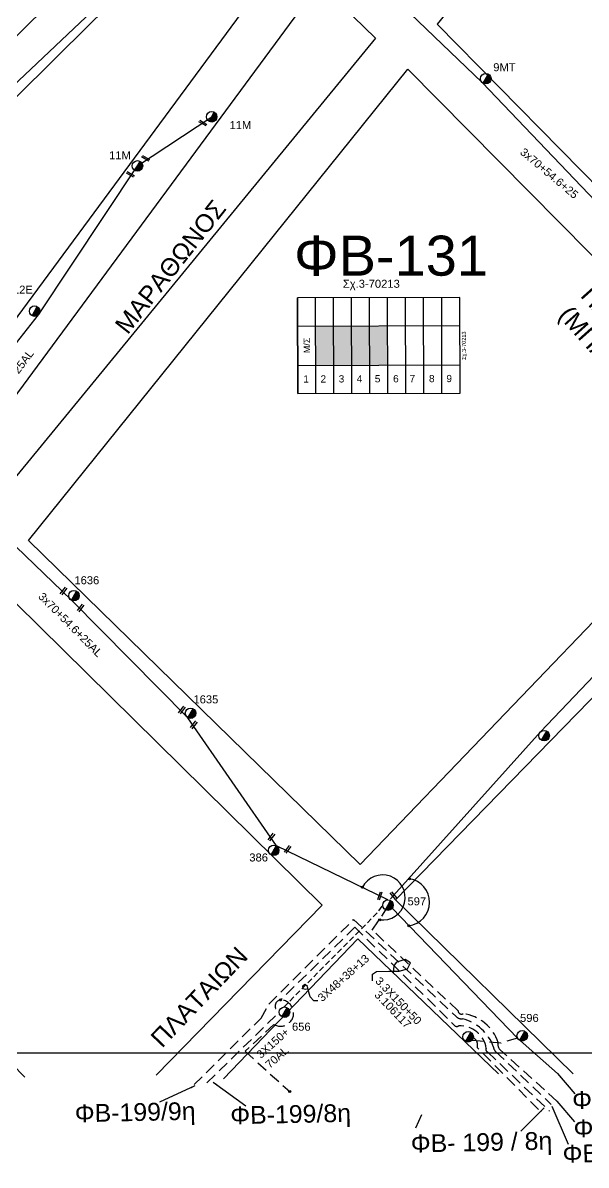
# Model space of a CAD drawing. Header units: millimetres. Extents: x -2449 to 2989, y 8 to 1056.
# Drawn here: x 960.7 to 1087.3, y 16 to 272.8 of the extents above; entities that cross this region are included whole.
import ezdxf
from ezdxf.enums import TextEntityAlignment as Align

# ---------------------------------------------------------------- set-up
doc = ezdxf.new("R2010")
doc.units = ezdxf.units.MM
doc.linetypes.add('DASHED', pattern=[19.05, 12.7, -6.35])
for name, color, linetype in [('Άγνωστα', 7, 'Continuous'), ('Ασφαλειοκιβώτια Χ.Τ 9 αναχωρήσεων', 7, 'Continuous'), ('Επιγραφές - Σχήματα', 7, 'Continuous'), ('Καλώδια ΧΤ   3x150+70AL', 7, 'DASHED'), ('Μηχανική τομή', 7, 'Continuous'), ('Στύλος ΦΜ', 7, 'Continuous'), ('Στύλος ΦΜ @ 1', 7, 'Continuous'), ('Συνδέσεις', 7, 'Continuous'), ('Συνεστραμμένα ΧΤ   3x70+54.6+25 AL', 7, 'SYN_LINE'), ('Υπόβαθρο ΔΕΗ', 7, 'Continuous'), ('Υπόγεια Καλώδια Δικτύου ΧΤ   .075', 7, 'DASHED')]:
    doc.layers.add(name, color=color, linetype=linetype)
doc.styles.add('arial', font='arial.ttf')
doc.styles.get("Standard").update_dxf_attribs({"font": 'arial.ttf'})
doc.linetypes.add('SYN_LINE', pattern='A,0.5,-0.0001,["/\\/\\/\\/",Standard,S=0.1,R=0,X=0,Y=-0.05],-0.25', length=0.7501)
doc.dimstyles.new('ISO-25', dxfattribs={"dimtxt": 2.5, "dimasz": 2.5, "dimexe": 1.25, "dimexo": 0.625, "dimtad": 1, "dimtxsty": 'Standard', "dimcen": 2.5, "dimadec": 0, "dimazin": 0, "dimtfac": 1, "dimtmove": 0, "dimatfit": 3, "dimfxl": 1, "dimarcsym": 0})

# ---------------------------------------------------------------- blocks, each defined once
blk = doc.blocks.new('ΥΠΑΡΧΩΝ ΤΣΙΜΕΝΤΕΝΙΟΣ ΣΤΥΛΟΣ')
at = {"layer": 'Στύλος ΦΜ'}
blk.add_hatch(color=7, dxfattribs=at).paths.add_polyline_path([(-1.29, -2.28, 0.574793), (2.62, 0, 0.268822), (1.3, 2.27)])
at = {"layer": 'Στύλος ΦΜ', "color": 7}
blk.add_line((-1.29, -2.28), (1.3, 2.27), dxfattribs=at)
blk.add_circle((0, 0), 2.62, dxfattribs=at)
at = {"layer": 'Στύλος ΦΜ', "flags": 4}
for tag, p in [('ΑΡΙΘΜΟΣ', (-4.68, 8.05)), ('ΤΥΠΟΣ', (-4.91, 3.03))]:
    blk.add_attdef(tag, p, '', height=4, dxfattribs=at)
blk = doc.blocks.new('ΑΣΦΑΛΕΙΟΚΙΒΩΤΙΟ ΥΠΟΣΤΑΘΜΟΥ 9 ΑΝΑΧΩΡΗΣΕΩΝ')
at = {"layer": 'Ασφαλειοκιβώτια Χ.Τ 9 αναχωρήσεων', "ltscale": 40}
for p, q in [((-23.8, 40.36), (24.02, 40.36)), ((-9.72, 40.36), (-9.72, -40.64)), ((9.94, 40.36), (9.94, -40.64)), ((-23.8, 31.36), (24.02, 31.36)), ((-23.8, 22.36), (24.02, 22.36)), ((-23.8, 13.36), (24.02, 13.36)), ((-23.8, 4.36), (24.02, 4.36)), ((-23.8, -4.64), (24.02, -4.64)), ((-23.8, -13.64), (24.02, -13.64)), ((-23.8, -22.64), (24.02, -22.64)), ((-23.8, -31.64), (24.02, -31.64))]:
    blk.add_line(p, q, dxfattribs=at)
at = {"layer": 'Ασφαλειοκιβώτια Χ.Τ 9 αναχωρήσεων'}
blk.add_lwpolyline([(-23.8, -40.64), (24.02, -40.64), (24.02, 40.36), (-23.8, 40.36)], close=True, dxfattribs=at)
for s, p in [('1', (-18.29, 37.57)), ('2', (-18.29, 29)), ('3', (-18.29, 19.93)), ('4', (-18.29, 10.91)), ('5', (-18.29, 1.89)), ('6', (-18.29, -7.24)), ('7', (-18.29, -15.48)), ('8', (-18.29, -25.17)), ('9', (-18.29, -33.86))]:
    blk.add_text(s, height=3.6, rotation=270, dxfattribs=at).set_placement(p)
at = {"layer": 'Ασφαλειοκιβώτια Χ.Τ 9 αναχωρήσεων', "ltscale": 40}
for tag, height, p in [('ΟΝΟΜΑ', 5, (-0.16, 44.31)), ('ΚΕΙΜΕΝΟ 1', 2, (17.06, 35.59)), ('ΚΕΙΜΕΝΟ 2', 2, (17.06, 26.88)), ('ΚΕΙΜΕΝΟ 3', 2, (17.06, 17.69)), ('ΚΕΙΜΕΝΟ 4', 2, (17.06, 8.71)), ('ΚΕΙΜΕΝΟ 5', 2, (17.06, -0.13)), ('ΚΕΙΜΕΝΟ 6', 2, (17.06, -9.05)), ('ΚΕΙΜΕΝΟ 7', 2, (17.06, -18.13)), ('ΚΕΙΜΕΝΟ 8', 2, (17.06, -26.85)), ('ΚΕΙΜΕΝΟ 9', 2, (17.06, -35.99)), ('ΣΧ', 2, (-0.1, -42.64))]:
    blk.add_attdef(tag, text='', height=height, dxfattribs=at).set_placement(p, align=Align.MIDDLE_CENTER)
blk = doc.blocks.new('ΜΗΧΑΝΙΚΗ ΤΟΜΗ')
at = {"layer": 'Μηχανική τομή', "ltscale": 40}
for p, q in [((-1.89, 0.78), (1.89, 0.78)), ((1.89, 0), (-1.89, 0))]:
    blk.add_line(p, q, dxfattribs=at)
blk = doc.blocks.new('_ΣΥΝΔΕΣΗ')
at = {"layer": 'Συνδέσεις', "linetype": 'SYN_LINE', "ltscale": 40}
blk.add_hatch(color=256, dxfattribs=at).paths.add_polyline_path([(0.5, -0.01, 1), (-0.5, -0.01, 1)])
at = {"layer": 'Συνδέσεις'}
blk.add_circle((0, -0.01), 0.5, dxfattribs=at)

msp = doc.modelspace()

# ---------------------------------------------------------------- hatches: boundary and pattern name
at = {"layer": 'Ασφαλειοκιβώτια Χ.Τ 9 αναχωρήσεων', "ltscale": 40}
for color, points in [(27, [(1026.49, 204.67), (1026.51, 195.83), (1030.56, 195.84), (1030.54, 204.68)]), (133, [(1030.54, 204.68), (1030.56, 195.84), (1034.61, 195.85), (1034.59, 204.7)]), (30, [(1034.59, 204.7), (1034.61, 195.85), (1038.66, 195.86), (1038.64, 204.71)]), (2, [(1038.64, 204.71), (1038.66, 195.86), (1042.71, 195.88), (1042.69, 204.72)])]:
    msp.add_hatch(color=color, dxfattribs=at).paths.add_polyline_path(points)

# ---------------------------------------------------------------- linework, layer by layer
at = {"layer": 'Άγνωστα', "color": 2, "linetype": 'SYN_LINE', "ltscale": 20}
msp.add_lwpolyline([(1080.87, 36.59), (1071.85, 44.56), (1043.71, 73.77)], dxfattribs=at)
at = {"layer": 'Επιγραφές - Σχήματα'}
msp.add_lwpolyline([(38.83, 1035.06), (2041.73, 1035.06), (2041.73, 41.17), (38.83, 41.17)], close=True, dxfattribs=at)
at = {"layer": 'Επιγραφές - Σχήματα', "linetype": 'Continuous', "ltscale": 0.2}
for points in [[(1039.25, 57.45), (1039.25, 58.92), (1040.2, 59.52), (1042.96, 59.61), (1045.29, 59.61), (1047.11, 60.13), (1047.8, 61.51), (1046.59, 62.2), (1044.69, 61.6), (1044.17, 60.99), (1044, 60.21), (1043.91, 59.18)], [(1026.98, 52.96), (1026.11, 52.96), (1025.25, 53.82), (1024.99, 54.86), (1024.64, 56.16), (1024.12, 56.59), (1023.52, 56.24), (1023.61, 55.72), (1024.12, 55.55), (1024.82, 55.72)]]:
    msp.add_lwpolyline(points, dxfattribs=at)
for centre, radius, start, end in [((1041.52, 76.18), 5.07, 262.7523, 153.1714), ((1046.75, 75.1), 5.34, 277.064, 81.1073)]:
    msp.add_arc(centre, radius, start, end, dxfattribs=at)
at = {"layer": 'Συνεστραμμένα ΧΤ   3x70+54.6+25 AL', "color": 62, "ltscale": 20}
for p, q in [((971.6, 143.03), (952.73, 161.21)), ((997.8, 116.57), (971.6, 143.03)), ((1017.66, 87.8), (997.8, 116.57)), ((1042.68, 75.62), (1017.66, 87.8))]:
    msp.add_line(p, q, dxfattribs=at)
at = {"layer": 'Συνεστραμμένα ΧΤ   3x70+54.6+25 AL', "color": 30, "linetype": 'SYN_LINE', "ltscale": 20}
msp.add_lwpolyline([(1009.38, 315.38), (1026.87, 295.78), (1045.95, 276.69), (1063.9, 259.45), (1090.99, 231.04), (1115.9, 205.28), (1140.93, 179.79)], dxfattribs=at)
at = {"layer": 'Συνεστραμμένα ΧΤ   3x70+54.6+25 AL', "color": 27, "linetype": 'SYN_LINE', "ltscale": 20}
msp.add_lwpolyline([(931.52, 230.63), (958.36, 258.5), (980.4, 279.43), (1005.19, 303.53)], dxfattribs=at)
at = {"layer": 'Συνεστραμμένα ΧΤ   3x70+54.6+25 AL', "color": 2, "ltscale": 20}
msp.add_lwpolyline([(940.28, 176.79), (964.18, 207.2), (986.46, 240.68), (1003.13, 251.72)], dxfattribs=at)
at = {"layer": 'Συνεστραμμένα ΧΤ   3x70+54.6+25 AL', "color": 2, "linetype": 'SYN_LINE', "ltscale": 20}
msp.add_lwpolyline([(1043.33, 75.85), (1077.05, 113.45), (1108.77, 146.78), (1136.1, 172.62)], dxfattribs=at)
at = {"layer": 'Υπόβαθρο ΔΕΗ'}
for points in [[(869.94, 245.04), (913.84, 290.77), (938.71, 316.49), (965.84, 344.64), (999.78, 310.09), (902.59, 213.73), (869.96, 245.05)], [(1136.96, 188.04), (1165.1, 217.98), (1079.94, 304.79), (1053.81, 272.56), (1136.96, 188.04)], [(909.75, 207.16), (975.86, 272.6), (1006.71, 302.79), (1020.09, 289.14), (938.8, 178.92)], [(946.23, 171.7), (1027.34, 281.71), (1039.92, 269.44), (953.78, 164.37), (946.23, 171.7)], [(961.95, 156.43), (1047.17, 262.45), (1128.87, 179.86), (1036.47, 83.57), (961.95, 156.43)], [(1084.33, 36.52), (1044.44, 75.62), (1137.48, 171.13), (1195.46, 112.98), (1111.85, 36.86)], [(961.11, 35.76), (904.48, 93.94), (953.84, 147.49), (1027.97, 74.43), (990.65, 36.23)], [(1005.8, 35.43), (1036, 66.84), (1067.56, 36.49)]]:
    msp.add_lwpolyline(points, dxfattribs=at)
at = {"layer": 'Υπόγεια Καλώδια Δικτύου ΧΤ   .075', "ltscale": 20}
msp.add_line((1050.3, 27.27), (1048.95, 24.29), dxfattribs=at)
at = {"layer": 'Υπόγεια Καλώδια Δικτύου ΧΤ   .075', "color": 5, "linetype": 'DASHED', "ltscale": 0.1}
msp.add_lwpolyline([(1019.35, 51.54), (1040.72, 73.14), (1041.57, 74.45)], dxfattribs=at)
at = {"layer": 'Υπόγεια Καλώδια Δικτύου ΧΤ   .075', "color": 62, "linetype": 'DASHED', "ltscale": 0.2}
msp.add_lwpolyline([(1080.72, 30.38), (1067.97, 41.91, -0.283967), (1067.49, 43.55, 0.291484), (1059.63, 50.03, -0.546154), (1058.48, 50.71), (1039.21, 68.86), (1042.3, 73.36)], format="xyb", dxfattribs=at)
at = {"layer": 'Υπόγεια Καλώδια Δικτύου ΧΤ   .075', "color": 85, "linetype": 'DASHED', "ltscale": 0.2}
msp.add_lwpolyline([(999.18, 34.09), (1014.23, 49), (1015.98, 52.17), (1035.03, 71.23), (1058.04, 49.4, 0.21122), (1059.48, 48.89, -0.251767), (1066.46, 42.55, 0.219312), (1067, 41.47), (1079.45, 29.61)], format="xyb", dxfattribs=at)
at = {"layer": 'Υπόγεια Καλώδια Δικτύου ΧΤ   .075', "color": 5, "linetype": 'DASHED', "ltscale": 0.2}
for points in [[(1035.3, 69.47), (1018.59, 53.1)], [(1002.06, 34.51), (1018.3, 50.37)], [(1017.07, 47.64), (1010.66, 41.58), (1020.66, 32.52)]]:
    msp.add_lwpolyline(points, dxfattribs=at)
for points in [[(1035.3, 69.47), (1057.78, 47.34, 0.403487), (1058.64, 47.33, -0.382383), (1064.83, 42.22, 0.501883), (1065.12, 41.46), (1079.04, 28.12)], [(1018.61, 53.12, -1.313104), (1017.07, 47.64)], [(1021.13, 51.38, -0.000979), (1021.13, 51.37, -0.000979)]]:
    msp.add_lwpolyline(points, format="xyb", dxfattribs=at)
at = {"layer": 'Υπόγεια Καλώδια Δικτύου ΧΤ   .075', "color": 2, "linetype": 'DASHED', "ltscale": 0.2}
msp.add_lwpolyline([(1071.85, 44.56), (1068.08, 43.43), (1061.58, 44)], dxfattribs=at)
msp.add_lwpolyline([(1076.58, 28.5), (1062.85, 42.37), (1062.85, 43.21, 0.275121), (1062.1, 44.48, 0.114758), (1061.9, 44.53, 8.713996)], format="xyb", dxfattribs=at)
at = {"layer": 'Υπόγεια Καλώδια Δικτύου ΧΤ   .075', "color": 5, "linetype": 'DASHED', "ltscale": 0.2}
msp.add_arc((1018.73, 51.77), 1.34, 95.9476, 251.8485, dxfattribs=at)

# ---------------------------------------------------------------- block references
at = {"layer": 'Ασφαλειοκιβώτια Χ.Τ 9 αναχωρήσεων', "color": 1, "ltscale": 40}
ref = msp.add_blockref('ΑΣΦΑΛΕΙΟΚΙΒΩΤΙΟ ΥΠΟΣΤΑΘΜΟΥ 9 ΑΝΑΧΩΡΗΣΕΩΝ', (1040.61, 200.24), dxfattribs=dict(at, xscale=0.449999999999999, yscale=0.449999999999999, zscale=0.449999999999999, rotation=90.1802510118842))
ref.add_attrib('ΣΧ', 'Σχ.3-70213', dxfattribs={"ltscale": 40, "height": 0.9, "rotation": 90.1803}).set_placement((1059.8, 200.26), align=Align.MIDDLE_CENTER)
at = {"layer": 'Μηχανική τομή'}
for p, xscale, yscale, zscale, rotation in [((1001.26, 250.49), 0.4999999999999857, 0.4999999999999857, 0.4999999999999857, 149.8166714402666), ((988.37, 242.58), 0.4999999999999857, 0.4999999999999857, 0.4999999999999857, 149.8166714402666), ((984.97, 238.93), 0.4999999999999857, 0.4999999999999857, 0.4999999999999857, 149.8166714402666), ((970, 145), 0.4999999999999857, 0.4999999999999857, 0.4999999999999857, 52.40484716208448), ((973.85, 141.18), 0.4999999999999857, 0.4999999999999857, 0.4999999999999857, 52.40484716208448), ((996.59, 118.21), 0.4999999999999857, 0.4999999999999857, 0.4999999999999857, 52.40484716208448), ((999.28, 114.88), 0.4999999999999857, 0.4999999999999857, 0.4999999999999857, 52.40484716208448), ((1016.71, 89.65), 0.4999999999999857, 0.4999999999999857, 0.4999999999999857, 52.40484716208448), ((1020.36, 86.87), 0.4999999999999857, 0.4999999999999857, 0.4999999999999857, 52.40484716208448), ((1040.73, 76.58), 0.5000000000000033, 0.5000000000000033, 0.5000000000000033, 251.5211836467022), ((1043.87, 76.48), 0.5000000000000072, 0.5000000000000072, 0.5000000000000072, 309.2415489733399)]:
    msp.add_blockref('ΜΗΧΑΝΙΚΗ ΤΟΜΗ', p, dxfattribs=dict(at, xscale=xscale, yscale=yscale, zscale=zscale, rotation=rotation))
at = {"layer": 'Στύλος ΦΜ @ 1', "ltscale": 40}
ref = msp.add_blockref('ΥΠΑΡΧΩΝ ΤΣΙΜΕΝΤΕΝΙΟΣ ΣΤΥΛΟΣ', (1064.72, 260.3), dxfattribs=dict(at, xscale=0.4499999999998181, yscale=0.4499999999998181, zscale=0.4499999999998181))
ref.add_attrib('ΤΥΠΟΣ', '9ΜΤ', (1066.4, 261.97), dxfattribs={"layer": 'Στύλος ΦΜ', "height": 1.8, "flags": 4})
ref = msp.add_blockref('ΥΠΑΡΧΩΝ ΤΣΙΜΕΝΤΕΝΙΟΣ ΣΤΥΛΟΣ', (1003.13, 251.72), dxfattribs=dict(at, xscale=0.4499999999998181, yscale=0.4499999999998181, zscale=0.4499999999998181))
ref.add_attrib('ΤΥΠΟΣ', '11M', (1007.14, 248.96), dxfattribs={"layer": 'Στύλος ΦΜ', "height": 1.8, "flags": 4})
ref = msp.add_blockref('ΥΠΑΡΧΩΝ ΤΣΙΜΕΝΤΕΝΙΟΣ ΣΤΥΛΟΣ', (986.46, 240.68), dxfattribs=dict(at, xscale=0.4499999999998181, yscale=0.4499999999998181, zscale=0.4499999999998181))
ref.add_attrib('ΤΥΠΟΣ', '11M', (980.07, 242.16), dxfattribs={"layer": 'Στύλος ΦΜ', "height": 1.8, "flags": 4})
ref = msp.add_blockref('ΥΠΑΡΧΩΝ ΤΣΙΜΕΝΤΕΝΙΟΣ ΣΤΥΛΟΣ', (963.34, 208.03), dxfattribs=dict(at, xscale=0.4499999999998181, yscale=0.4499999999998181, zscale=0.4499999999998181))
ref.add_attrib('ΤΥΠΟΣ', '12E', (958.47, 211.95), dxfattribs={"layer": 'Στύλος ΦΜ', "height": 1.8, "flags": 4})
ref = msp.add_blockref('ΥΠΑΡΧΩΝ ΤΣΙΜΕΝΤΕΝΙΟΣ ΣΤΥΛΟΣ', (972.18, 144.05), dxfattribs=dict(at, xscale=0.4499999999998181, yscale=0.4499999999998181, zscale=0.4499999999998181))
ref.add_attrib('ΤΥΠΟΣ', '1636', (972.28, 146.61), dxfattribs={"layer": 'Στύλος ΦΜ', "height": 1.8, "flags": 4})
ref = msp.add_blockref('ΥΠΑΡΧΩΝ ΤΣΙΜΕΝΤΕΝΙΟΣ ΣΤΥΛΟΣ', (998.38, 117.6), dxfattribs=dict(at, xscale=0.4499999999998181, yscale=0.4499999999998181, zscale=0.4499999999998181))
ref.add_attrib('ΤΥΠΟΣ', '1635', (999.03, 119.82), dxfattribs={"layer": 'Στύλος ΦΜ', "height": 1.8, "flags": 4})
at = {"layer": 'Στύλος ΦΜ @ 1', "ltscale": 40, "xscale": 0.4499999999998181, "yscale": 0.4499999999998181, "zscale": 0.4499999999998181}
for p in [(1077.83, 112.56), (1060.76, 44.85)]:
    msp.add_blockref('ΥΠΑΡΧΩΝ ΤΣΙΜΕΝΤΕΝΙΟΣ ΣΤΥΛΟΣ', p, dxfattribs=at)
at = {"layer": 'Στύλος ΦΜ @ 1', "ltscale": 40}
ref = msp.add_blockref('ΥΠΑΡΧΩΝ ΤΣΙΜΕΝΤΕΝΙΟΣ ΣΤΥΛΟΣ', (1017.07, 86.78), dxfattribs=dict(at, xscale=0.4499999999998181, yscale=0.4499999999998181, zscale=0.4499999999998181))
ref.add_attrib('ΤΥΠΟΣ', '386', (1011.59, 84.27), dxfattribs={"layer": 'Στύλος ΦΜ', "height": 1.8, "flags": 4})
ref = msp.add_blockref('ΥΠΑΡΧΩΝ ΤΣΙΜΕΝΤΕΝΙΟΣ ΣΤΥΛΟΣ', (1042.75, 74.45), dxfattribs=dict(at, xscale=0.4499999999998181, yscale=0.4499999999998181, zscale=0.4499999999998181))
ref.add_attrib('ΤΥΠΟΣ', '597', (1047.13, 74.41), dxfattribs={"layer": 'Στύλος ΦΜ', "height": 1.8, "flags": 4})
ref = msp.add_blockref('ΥΠΑΡΧΩΝ ΤΣΙΜΕΝΤΕΝΙΟΣ ΣΤΥΛΟΣ', (1019.48, 50.37), dxfattribs=dict(at, xscale=0.4499999999998181, yscale=0.4499999999998181, zscale=0.4499999999998181))
ref.add_attrib('ΤΥΠΟΣ', '656', (1021.17, 46.22), dxfattribs={"layer": 'Στύλος ΦΜ', "height": 1.8, "flags": 4})
ref = msp.add_blockref('ΥΠΑΡΧΩΝ ΤΣΙΜΕΝΤΕΝΙΟΣ ΣΤΥΛΟΣ', (1072.91, 45.07), dxfattribs=dict(at, xscale=0.4499999999998181, yscale=0.4499999999998181, zscale=0.4499999999998181))
ref.add_attrib('ΤΥΠΟΣ', '596', (1072.42, 48.19), dxfattribs={"layer": 'Στύλος ΦΜ', "height": 1.8, "flags": 4})
at = {"layer": 'Συνδέσεις', "xscale": 0.4500000000000455, "yscale": 0.4500000000000455, "zscale": 0.4500000000000455}
for p in [(1047.58, 80.39), (1036.99, 78.47), (1040.88, 71.15), (1047.41, 69.8), (1018.61, 53.13), (1020.66, 32.53)]:
    msp.add_blockref('_ΣΥΝΔΕΣΗ', p, dxfattribs=at)

# ---------------------------------------------------------------- texts
at = {"layer": 'Επιγραφές - Σχήματα', "char_height": 4, "width": 157.7424, "attachment_point": 1}
for s, insert, rotation in [('\\pt128;ΜΑΡΑΘΩΝΟΣ', (981.1, 205.03), 51.8447), ('ΠΑΡΝΑΣΣΟΥ\\P(ΜΠΑΚΟΓΙΑΝΝΗ)', (1088.78, 214.06), 311.8298), ('\\pt128;ΠΛΑΤΑΙΩΝ', (989.07, 44.91), 46.3401), ('ΦΒ- 199 / 6η', (1084.09, 32.59), 1.2511), ('ΦΒ-199/9η', (972.33, 29.61), 1.2511), ('ΦΒ-199/8η', (1007.26, 29.16), 1.2511), ('ΦΒ- 199 / 7η', (1084.41, 26.22), 1.2511), ('ΦΒ- 199 / 8η', (1047.83, 22.81), 1.2511), ('ΦΒ- 199 / 9η', (1081.94, 20.51), 1.2511)]:
    msp.add_mtext(s, dxfattribs=dict(at, insert=insert, rotation=rotation))
at = {"layer": 'Επιγραφές - Σχήματα', "insert": (1021.63, 225), "char_height": 9, "width": 103.4348, "attachment_point": 1}
msp.add_mtext('ΦΒ-131', dxfattribs=at)
at = {"layer": 'Επιγραφές - Σχήματα', "linetype": 'Continuous', "insert": (1032.6, 215.08), "char_height": 1.8, "width": 18.2371, "attachment_point": 1}
msp.add_mtext('Σχ.3-70213', dxfattribs=at)
at = {"layer": 'Επιγραφές - Σχήματα', "linetype": 'SYN_LINE', "ltscale": 20, "insert": (1023.79, 198.57), "char_height": 1.44, "width": 55.3523, "attachment_point": 1, "rotation": 90.3448, "style": 'arial'}
msp.add_mtext('\\A1;M/Σ', dxfattribs=at)
at = {"layer": 'Επιγραφές - Σχήματα', "linetype": 'DASHED', "ltscale": 0.1, "insert": (1040.86, 55.38), "char_height": 1.8, "width": 69.1904, "attachment_point": 1, "rotation": 313.8352, "style": 'arial'}
msp.add_mtext('3.106117', dxfattribs=at)
at = {"layer": 'Καλώδια ΧΤ   3x150+70AL', "ltscale": 40, "insert": (1012.99, 41.19), "char_height": 1.8, "width": 69.1904, "attachment_point": 1, "rotation": 41.6909, "style": 'arial'}
msp.add_mtext('3X150+\\P70AL', dxfattribs=at)
at = {"layer": 'Συνεστραμμένα ΧΤ   3x70+54.6+25 AL', "style": 'arial'}
for rotation, p in [(53.02, (951.75, 183.18)), (314.7303, (964.02, 143.69))]:
    msp.add_text('3x70+54.6+25AL', height=1.8, rotation=rotation, dxfattribs=at).set_placement(p)
at = {"layer": 'Συνεστραμμένα ΧΤ   3x70+54.6+25 AL', "linetype": 'SYN_LINE', "ltscale": 20, "insert": (1073.41, 244.88), "char_height": 1.8, "width": 69.1904, "attachment_point": 1, "rotation": 319.9784, "style": 'arial'}
msp.add_mtext('3x70+54.6+25', dxfattribs=at)
at = {"layer": 'Υπόγεια Καλώδια Δικτύου ΧΤ   .075', "linetype": 'DASHED', "ltscale": 0.1, "char_height": 1.8, "width": 69.1904, "attachment_point": 1, "style": 'arial'}
for s, insert, rotation in [('3X48+38+13', (1026.76, 53.96), 41.6909), ('3.3X150+50', (1041.05, 58.49), 313.8352)]:
    msp.add_mtext(s, dxfattribs=dict(at, insert=insert, rotation=rotation))

# ---------------------------------------------------------------- leaders
at = {"layer": 'Επιγραφές - Σχήματα', "ltscale": 40}
for points in [[(1080.87, 36.59), (1084.71, 32.01)], [(999.38, 33.79), (991.41, 30.11)], [(1003.49, 34.66), (1010.78, 29.29)], [(1077.84, 28.84), (1072.63, 23.61)], [(1079.6, 29.26), (1083.21, 20.68)], [(1080.72, 30.38), (1084.67, 25.71)]]:
    msp.add_leader(points, dimstyle='ISO-25', override={"dimasz": 1, "dimtad": 0}, dxfattribs=at)

doc.saveas('drawing.dxf')
